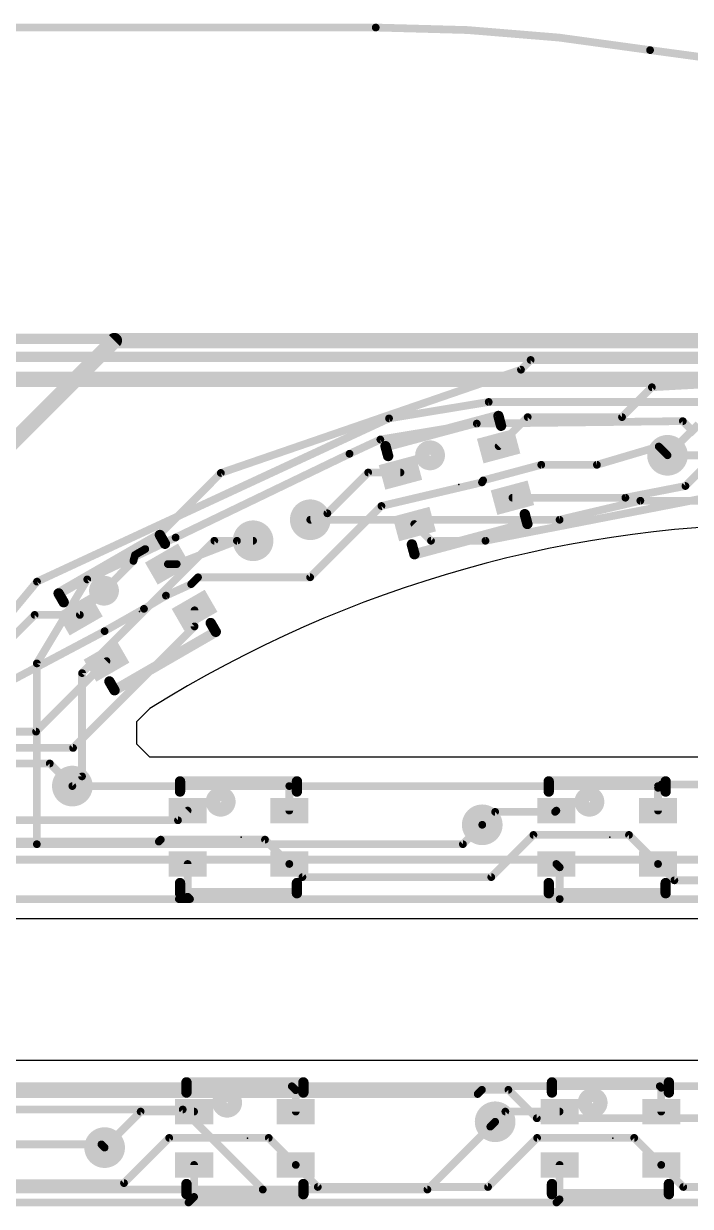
# Model space of a CAD drawing. Extents: x -74 to 74, y -25 to 38.
# Drawn here: x -51.63 to -38.51, y 14.27 to 37.54 of the extents above; entities that cross this region are included whole.
import ezdxf

# ---------------------------------------------------------------- set-up
doc = ezdxf.new("R2010")
doc.units = 0
for name, color, linetype in [('1', 12, 'CONTINUOUS'), ('16', 132, 'CONTINUOUS'), ('18', 110, 'CONTINUOUS'), ('20', 3, 'CONTINUOUS'), ('21', 40, 'CONTINUOUS'), ('23', 40, 'CONTINUOUS')]:
    doc.layers.add(name, color=color, linetype=linetype)

# ---------------------------------------------------------------- blocks, each defined once
blk = doc.blocks.new('RECT')
blk.add_solid([(-0.5, -0.5), (0.5, -0.5), (-0.5, 0.5), (0.5, 0.5)])
blk = doc.blocks.new('ROUNDV')
at = {"const_width": 0.5}
blk.add_lwpolyline([(0, -0.25, 1), (0, 0.25, 1), (0, -0.25)], format="xyb", dxfattribs=at)

msp = doc.modelspace()

# ---------------------------------------------------------------- linework, layer by layer
at = {"layer": '1'}
for points, const_width in [([(-49.8475, 31.3055), (-53.229, 27.924)], 0.3048), ([(-49.8475, 31.3055), (-13.589, 31.3055)], 0.3048), ([(-41.8465, 30.734), (-41.656, 30.9245)], 0.1524), ([(-41.656, 30.9245), (-13.081, 30.9245)], 0.1524), ([(-47.752, 28.702), (-41.8465, 30.734)], 0.1524), ([(-39.271, 30.3885), (-36.387, 30.5469)], 0.1524), ([(-39.271, 30.3885), (-39.8585, 29.801)], 0.1524), ([(-42.2858, 29.2295), (-41.7143, 29.801)], 0.1524), ([(-39.8585, 29.801), (-41.7143, 29.801)], 0.1524), ([(-38.9636, 29.0497), (-38.3544, 29.659)], 0.1524), ([(-39.1365, 29.2226), (-40.3524, 28.8626)], 0.1524), ([(-38.9636, 29.0497), (-39.1365, 29.2226)], 0.1524), ([(-38.6105, 28.4455), (-38.0381, 29.0179)], 0.1524), ([(-41.4472, 28.8626), (-42.5915, 28.556)], 0.1524), ([(-40.3524, 28.8626), (-41.4472, 28.8626)], 0.1524), ([(-49.2386, 27.2055), (-47.752, 28.702)], 0.1524), ([(-44.8526, 28.7119), (-45.6561, 27.9083)], 0.1524), ([(-44.2176, 28.7119), (-44.8526, 28.7119)], 0.1524), ([(-42.5915, 28.556), (-42.6136, 28.5178)], 0.1524), ([(-42.6136, 28.5178), (-44.5916, 28.0524)], 0.1524), ([(-42.545, 27.3685), (-37.6555, 28.321)], 0.1524), ([(-39.7923, 28.2153), (-38.6105, 28.4455)], 0.1524), ([(-42.014, 28.2153), (-39.7923, 28.2153)], 0.1524), ([(-44.5916, 28.0524), (-45.9943, 26.6497)], 0.1524), ([(-45.6561, 27.9083), (-45.9919, 27.7818)], 0.1524), ([(-43.9458, 27.6976), (-43.6167, 27.3685)], 0.1524), ([(-49.4398, 27.0893), (-49.2386, 27.2055)], 0.1524), ([(-47.4345, 27.3685), (-48.6199, 26.9097)], 0.1524), ([(-47.117, 27.3685), (-47.4345, 27.3685)], 0.1524), ([(-43.6167, 27.3685), (-42.545, 27.3685)], 0.1524), ([(-50.5258, 25.9097), (-49.4715, 26.971)], 0.1524), ([(-49.4715, 26.971), (-49.4398, 27.0893)], 0.1524), ([(-48.7938, 26.9097), (-48.6199, 26.9097)], 0.1524), ([(-48.3355, 26.5145), (-48.8315, 26.289)], 0.1524), ([(-48.2003, 26.6497), (-48.3355, 26.5145)], 0.1524), ([(-45.9943, 26.6497), (-48.2003, 26.6497)], 0.1524), ([(-49.2637, 26.0297), (-48.8315, 26.289)], 0.1524), ([(-50.038, 25.5905), (-49.2637, 26.0297)], 0.1524), ([(-48.2688, 26.0003), (-48.2688, 25.6828)], 0.1524), ([(-51.4148, 25.9097), (-52.8753, 24.4492)], 0.1524), ([(-50.5258, 25.9097), (-51.4148, 25.9097)], 0.1524), ([(-53.1495, 23.9395), (-50.038, 25.5905)], 0.1524), ([(-48.2688, 25.6828), (-50.6591, 23.2925)], 0.1524), ([(-50.0008, 25.0003), (-51.3877, 23.6135)], 0.1524), ([(-51.3877, 23.6135), (-54.3645, 23.6135)], 0.1524), ([(-50.6591, 23.2925), (-54.2359, 23.2925)], 0.1524), ([(-51.1175, 22.987), (-53.621, 22.987)], 0.1524), ([(-51.1175, 22.987), (-50.673, 22.5425)], 0.1524), ([(-46.4045, 22.5425), (-50.673, 22.5425)], 0.1524), ([(-46.4045, 22.5425), (-39.15, 22.5425)], 0.1524), ([(-46.4045, 22.06), (-46.4045, 22.5425)], 0.1524), ([(-39.15, 22.5085), (-39.0865, 22.572)], 0.1524), ([(-39.15, 22.06), (-39.15, 22.5425)], 0.1524), ([(-39.15, 22.06), (-39.15, 22.5085)], 0.1524), ([(-39.0865, 22.572), (-31.832, 22.572)], 0.1524), ([(-48.4045, 22.06), (-48.595, 21.8695)], 0.1524), ([(-42.6085, 21.7805), (-42.3545, 22.0345)], 0.1524), ([(-41.1755, 22.0345), (-42.3545, 22.0345)], 0.1524), ([(-41.15, 22.06), (-41.1755, 22.0345)], 0.1524), ([(-48.595, 21.8695), (-51.854, 21.8695)], 0.1524), ([(-42.4307, 20.7518), (-41.6011, 21.5814)], 0.1524), ([(-41.6011, 21.5814), (-39.7214, 21.5814)], 0.1524), ([(-39.7214, 21.5814), (-39.15, 21.01)], 0.1524), ([(-52.7658, 21.4503), (-48.9712, 21.4503)], 0.1524), ([(-48.9712, 21.4503), (-48.9329, 21.4886)], 0.1524), ([(-48.9329, 21.4886), (-46.8831, 21.4886)], 0.1524), ([(-46.8831, 21.4886), (-46.4045, 21.01)], 0.1524), ([(-48.4045, 21.01), (-48.4045, 20.366)], 0.1524), ([(-46.4045, 21.01), (-46.1463, 20.7518)], 0.1524), ([(-41.15, 21.01), (-41.0845, 20.9445)], 0.1524), ([(-41.0845, 20.9445), (-41.0845, 20.32)], 0.1524), ([(-39.15, 21.01), (-38.8283, 20.6883)], 0.1524), ([(-46.1463, 20.7518), (-42.4307, 20.7518)], 0.1524), ([(-38.8283, 20.6883), (-35.102, 20.6883)], 0.1524), ([(-48.5775, 20.32), (-54.7519, 20.32)], 0.1524), ([(-48.5775, 20.32), (-48.4505, 20.32)], 0.1524), ([(-48.4045, 20.366), (-48.4505, 20.32)], 0.1524), ([(-48.4505, 20.32), (-48.3585, 20.32)], 0.1524), ([(-48.4045, 20.366), (-48.3585, 20.32)], 0.1524), ([(-48.3585, 20.32), (-41.0845, 20.32)], 0.1524), ([(-41.0845, 20.32), (-33.8455, 20.32)], 0.1524), ([(-53.721, 16.637), (-46.355, 16.637)], 0.1524), ([(-46.355, 16.637), (-39.116, 16.637)], 0.1524), ([(-46.2775, 16.5595), (-46.355, 16.637)], 0.1524), ([(-46.2775, 16.139), (-46.2775, 16.5595)], 0.1524), ([(-39.116, 16.637), (-31.877, 16.637)], 0.1524), ([(-39.0865, 16.6075), (-39.116, 16.637)], 0.1524), ([(-39.0865, 16.139), (-39.0865, 16.6075)], 0.1524), ([(-50.038, 15.4305), (-49.3295, 16.139)], 0.1524), ([(-49.3295, 16.139), (-48.2775, 16.139)], 0.1524), ([(-42.3545, 15.9385), (-42.154, 16.139)], 0.1524), ([(-42.154, 16.139), (-41.0865, 16.139)], 0.1524), ([(-49.657, 14.732), (-48.768, 15.621)], 0.1524), ([(-48.768, 15.621), (-46.8095, 15.621)], 0.1524), ([(-46.8095, 15.621), (-46.2775, 15.089)], 0.1524), ([(-42.4942, 14.6558), (-41.529, 15.621)], 0.1524), ([(-41.529, 15.621), (-39.6185, 15.621)], 0.1524), ([(-39.6185, 15.621), (-39.0865, 15.089)], 0.1524), ([(-48.2775, 15.089), (-48.2775, 14.4605)], 0.1524), ([(-46.2775, 15.089), (-45.8443, 14.6558)], 0.1524), ([(-41.0865, 15.089), (-41.0865, 14.4125)], 0.1524), ([(-39.0865, 15.089), (-38.6533, 14.6558)], 0.1524), ([(-53.2385, 14.732), (-49.657, 14.732)], 0.1524), ([(-45.8443, 14.6558), (-42.4942, 14.6558)], 0.1524), ([(-38.6533, 14.6558), (-35.2552, 14.6558)], 0.1524), ([(-55.626, 14.351), (-48.387, 14.351)], 0.1524), ([(-48.2775, 14.4605), (-48.387, 14.351)], 0.1524), ([(-48.387, 14.351), (-41.148, 14.351)], 0.1524), ([(-41.0865, 14.4125), (-41.148, 14.351)], 0.1524), ([(-41.148, 14.351), (-33.655, 14.351)], 0.1524)]:
    msp.add_lwpolyline(points, dxfattribs=dict(at, const_width=const_width))
for points, const_width in [([(-49.8475, 31.3817, 1), (-49.8475, 31.2293)], 0.1524), ([(-49.7936, 31.2516, 1), (-49.9014, 31.3594)], 0.1524), ([(-41.656, 30.9626, 1), (-41.656, 30.8864)], 0.0762), ([(-41.6291, 30.8976, 1), (-41.6829, 30.9514)], 0.0762), ([(-41.8734, 30.7609, 1), (-41.8196, 30.7071)], 0.0762), ([(-41.8341, 30.698, 1), (-41.8589, 30.77)], 0.0762), ([(-39.2731, 30.4265, 1), (-39.2689, 30.3504)], 0.0762), ([(-39.2441, 30.3615, 1), (-39.298, 30.4154)], 0.0762), ([(-41.7143, 29.8391, 1), (-41.7143, 29.7629)], 0.0762), ([(-41.6873, 29.774, 1), (-41.7412, 29.8279)], 0.0762), ([(-39.8855, 29.8279, 1), (-39.8316, 29.774)], 0.0762), ([(-39.8585, 29.7629, 1), (-39.8585, 29.8391)], 0.0762), ([(-42.3127, 29.2564, 1), (-42.2588, 29.2025)], 0.0762), ([(-39.1096, 29.2496, 1), (-39.1634, 29.1957)], 0.0762), ([(-39.1257, 29.1861, 1), (-39.1473, 29.2592)], 0.0762), ([(-38.9905, 29.0767, 1), (-38.9366, 29.0228)], 0.0762), ([(-38.9905, 29.0228, 1), (-38.9366, 29.0767)], 0.0762), ([(-41.4472, 28.9007, 1), (-41.4472, 28.8245)], 0.0762), ([(-41.4373, 28.8258, 1), (-41.4571, 28.8994)], 0.0762), ([(-40.3632, 28.8992, 1), (-40.3416, 28.8261)], 0.0762), ([(-40.3524, 28.8245, 1), (-40.3524, 28.9007)], 0.0762), ([(-47.7644, 28.738, 1), (-47.7396, 28.666)], 0.0762), ([(-47.725, 28.6751, 1), (-47.779, 28.7289)], 0.0762), ([(-44.8526, 28.75, 1), (-44.8526, 28.6738)], 0.0762), ([(-44.8257, 28.6849, 1), (-44.8795, 28.7388)], 0.0762), ([(-44.2176, 28.6738, 1), (-44.2176, 28.75)], 0.0762), ([(-42.6014, 28.5928, 1), (-42.5817, 28.5192)], 0.0762), ([(-42.5585, 28.5369, 1), (-42.6245, 28.575)], 0.0762), ([(-42.6466, 28.5368, 1), (-42.5806, 28.4987)], 0.0762), ([(-42.6049, 28.4807, 1), (-42.6223, 28.5549)], 0.0762), ([(-38.6375, 28.4724, 1), (-38.5836, 28.4185)], 0.0762), ([(-38.6032, 28.4081, 1), (-38.6178, 28.4829)], 0.0762), ([(-42.014, 28.2534, 1), (-42.014, 28.1772)], 0.0762), ([(-39.7996, 28.2527, 1), (-39.785, 28.1779)], 0.0762), ([(-39.7923, 28.1772, 1), (-39.7923, 28.2534)], 0.0762), ([(-45.6831, 27.9353, 1), (-45.6292, 27.8814)], 0.0762), ([(-45.6427, 27.8727, 1), (-45.6696, 27.944)], 0.0762), ([(-44.6003, 28.0894, 1), (-44.5829, 28.0153)], 0.0762), ([(-44.5646, 28.0254, 1), (-44.6185, 28.0793)], 0.0762), ([(-46.0053, 27.8174, 1), (-45.9784, 27.7461)], 0.0762), ([(-43.9189, 27.7246, 1), (-43.9728, 27.6707)], 0.0762), ([(-49.2656, 27.2323, 1), (-49.2116, 27.1786)], 0.0762), ([(-49.2195, 27.1725, 1), (-49.2576, 27.2385)], 0.0762), ([(-47.4345, 27.4066, 1), (-47.4345, 27.3304)], 0.0762), ([(-47.4207, 27.333, 1), (-47.4483, 27.404)], 0.0762), ([(-47.117, 27.3304, 1), (-47.117, 27.4066)], 0.0762), ([(-43.6167, 27.4066, 1), (-43.6167, 27.3304)], 0.0762), ([(-43.6437, 27.3416, 1), (-43.5898, 27.3954)], 0.0762), ([(-42.5523, 27.4059, 1), (-42.5377, 27.3311)], 0.0762), ([(-42.545, 27.3304, 1), (-42.545, 27.4066)], 0.0762), ([(-49.5083, 26.9808, 1), (-49.4347, 26.9611)], 0.0762), ([(-49.4445, 26.9441, 1), (-49.4986, 26.9978)], 0.0762), ([(-49.4589, 27.1223, 1), (-49.4208, 27.0563)], 0.0762), ([(-49.403, 27.0794, 1), (-49.4766, 27.0992)], 0.0762), ([(-48.7938, 26.9478, 1), (-48.7938, 26.8716)], 0.0762), ([(-48.6336, 26.9452, 1), (-48.6061, 26.8741)], 0.0762), ([(-48.6199, 26.8716, 1), (-48.6199, 26.9478)], 0.0762), ([(-48.3624, 26.5414, 1), (-48.3085, 26.4875)], 0.0762), ([(-48.3197, 26.4798, 1), (-48.3512, 26.5492)], 0.0762), ([(-48.2003, 26.6878, 1), (-48.2003, 26.6116)], 0.0762), ([(-48.1733, 26.6227, 1), (-48.2272, 26.6766)], 0.0762), ([(-46.0212, 26.6766, 1), (-45.9674, 26.6227)], 0.0762), ([(-45.9943, 26.6116, 1), (-45.9943, 26.6878)], 0.0762), ([(-48.8473, 26.3237, 1), (-48.8157, 26.2543)], 0.0762), ([(-48.8119, 26.2563, 1), (-48.8511, 26.3217)], 0.0762), ([(-49.2833, 26.0624, 1), (-49.2441, 25.997)], 0.0762), ([(-49.2449, 25.9966, 1), (-49.2825, 26.0628)], 0.0762), ([(-48.2307, 26.0003, 1), (-48.3069, 26.0003)], 0.0762), ([(-51.4148, 25.9478, 1), (-51.4148, 25.8716)], 0.0762), ([(-51.3879, 25.8827, 1), (-51.4418, 25.9366)], 0.0762), ([(-50.5529, 25.9365, 1), (-50.4988, 25.8828)], 0.0762), ([(-50.5258, 25.8716, 1), (-50.5258, 25.9478)], 0.0762), ([(-50.0568, 25.6236, 1), (-50.0192, 25.5574)], 0.0762), ([(-50.0201, 25.5568, 1), (-50.0559, 25.6242)], 0.0762), ([(-48.3069, 25.6828, 1), (-48.2307, 25.6828)], 0.0762), ([(-48.2418, 25.6559, 1), (-48.2957, 25.7098)], 0.0762), ([(-49.9739, 24.9734, 1), (-50.0278, 25.0273)], 0.0762), ([(-51.4146, 23.6404, 1), (-51.3607, 23.5866)], 0.0762), ([(-51.3877, 23.5754, 1), (-51.3877, 23.6516)], 0.0762), ([(-50.6861, 23.3194, 1), (-50.6322, 23.2655)], 0.0762), ([(-50.6591, 23.2544, 1), (-50.6591, 23.3306)], 0.0762), ([(-51.0906, 23.0139, 1), (-51.1444, 22.9601)], 0.0762), ([(-51.1175, 22.9489, 1), (-51.1175, 23.0251)], 0.0762), ([(-50.673, 22.5806, 1), (-50.673, 22.5044)], 0.0762), ([(-50.6999, 22.5156, 1), (-50.6461, 22.5694)], 0.0762), ([(-46.4045, 22.5806, 1), (-46.4045, 22.5044)], 0.0762), ([(-46.3664, 22.5425, 1), (-46.4426, 22.5425)], 0.0762), ([(-46.4045, 22.5044, 1), (-46.4045, 22.5806)], 0.0762), ([(-39.1119, 22.5425, 1), (-39.1881, 22.5425)], 0.0762), ([(-39.1119, 22.5085, 1), (-39.1881, 22.5085)], 0.0762), ([(-39.1769, 22.5354, 1), (-39.1231, 22.4816)], 0.0762), ([(-39.15, 22.5044, 1), (-39.15, 22.5806)], 0.0762), ([(-39.0865, 22.6101, 1), (-39.0865, 22.5339)], 0.0762), ([(-39.0596, 22.5451, 1), (-39.1134, 22.5989)], 0.0762), ([(-48.3776, 22.0331, 1), (-48.4314, 22.0869)], 0.0762), ([(-42.3545, 22.0726, 1), (-42.3545, 21.9964)], 0.0762), ([(-42.3276, 22.0076, 1), (-42.3814, 22.0614)], 0.0762), ([(-41.1231, 22.0331, 1), (-41.1769, 22.0869)], 0.0762), ([(-41.1755, 21.9964, 1), (-41.1755, 22.0726)], 0.0762), ([(-48.6219, 21.8964, 1), (-48.5681, 21.8426)], 0.0762), ([(-48.595, 21.8314, 1), (-48.595, 21.9076)], 0.0762), ([(-46.4426, 22.06, 1), (-46.3664, 22.06)], 0.0762), ([(-41.2024, 22.0614, 1), (-41.1486, 22.0076)], 0.0762), ([(-39.1881, 22.06, 1), (-39.1119, 22.06)], 0.0762), ([(-39.1881, 22.06, 1), (-39.1119, 22.06)], 0.0762), ([(-42.6354, 21.8074, 1), (-42.5816, 21.7536)], 0.0762), ([(-41.6011, 21.6195, 1), (-41.6011, 21.5433)], 0.0762), ([(-41.5742, 21.5545, 1), (-41.628, 21.6083)], 0.0762), ([(-39.6945, 21.6083, 1), (-39.7483, 21.5545)], 0.0762), ([(-39.7214, 21.5433, 1), (-39.7214, 21.6195)], 0.0762), ([(-48.9981, 21.4772, 1), (-48.9443, 21.4234)], 0.0762), ([(-48.9712, 21.4122, 1), (-48.9712, 21.4884)], 0.0762), ([(-48.9329, 21.5267, 1), (-48.9329, 21.4505)], 0.0762), ([(-48.906, 21.4617, 1), (-48.9598, 21.5155)], 0.0762), ([(-46.8562, 21.5155, 1), (-46.91, 21.4617)], 0.0762), ([(-46.8831, 21.4505, 1), (-46.8831, 21.5267)], 0.0762), ([(-48.3664, 21.01, 1), (-48.4426, 21.01)], 0.0762), ([(-46.3776, 21.0369, 1), (-46.4314, 20.9831)], 0.0762), ([(-46.4314, 20.9831, 1), (-46.3776, 21.0369)], 0.0762), ([(-41.1231, 21.0369, 1), (-41.1769, 20.9831)], 0.0762), ([(-41.0464, 20.9445, 1), (-41.1226, 20.9445)], 0.0762), ([(-41.1114, 20.9176, 1), (-41.0576, 20.9714)], 0.0762), ([(-39.1231, 21.0369, 1), (-39.1769, 20.9831)], 0.0762), ([(-39.1769, 20.9831, 1), (-39.1231, 21.0369)], 0.0762), ([(-46.1463, 20.7899, 1), (-46.1463, 20.7137)], 0.0762), ([(-46.1732, 20.7249, 1), (-46.1194, 20.7787)], 0.0762), ([(-42.4576, 20.7787, 1), (-42.4038, 20.7249)], 0.0762), ([(-42.4307, 20.7137, 1), (-42.4307, 20.7899)], 0.0762), ([(-38.8283, 20.7264, 1), (-38.8283, 20.6502)], 0.0762), ([(-38.8552, 20.6614, 1), (-38.8014, 20.7152)], 0.0762), ([(-48.5775, 20.3581, 1), (-48.5775, 20.2819)], 0.0762), ([(-48.5775, 20.2819, 1), (-48.5775, 20.3581)], 0.0762), ([(-48.4505, 20.3581, 1), (-48.4505, 20.2819)], 0.0762), ([(-48.4774, 20.3469, 1), (-48.4236, 20.2931)], 0.0762), ([(-48.4505, 20.2819, 1), (-48.4505, 20.3581)], 0.0762), ([(-48.4426, 20.366, 1), (-48.3664, 20.366)], 0.0762), ([(-48.3776, 20.3929, 1), (-48.4314, 20.3391)], 0.0762), ([(-48.3776, 20.3391, 1), (-48.4314, 20.3929)], 0.0762), ([(-48.3585, 20.3581, 1), (-48.3585, 20.2819)], 0.0762), ([(-48.3854, 20.2931, 1), (-48.3316, 20.3469)], 0.0762), ([(-48.3585, 20.2819, 1), (-48.3585, 20.3581)], 0.0762), ([(-41.0845, 20.3581, 1), (-41.0845, 20.2819)], 0.0762), ([(-41.1226, 20.32, 1), (-41.0464, 20.32)], 0.0762), ([(-41.0845, 20.2819, 1), (-41.0845, 20.3581)], 0.0762), ([(-46.355, 16.6751, 1), (-46.355, 16.5989)], 0.0762), ([(-46.3281, 16.6639, 1), (-46.3819, 16.6101)], 0.0762), ([(-46.355, 16.5989, 1), (-46.355, 16.6751)], 0.0762), ([(-46.2394, 16.5595, 1), (-46.3156, 16.5595)], 0.0762), ([(-46.3044, 16.5326, 1), (-46.2506, 16.5864)], 0.0762), ([(-39.116, 16.6751, 1), (-39.116, 16.5989)], 0.0762), ([(-39.0891, 16.6639, 1), (-39.1429, 16.6101)], 0.0762), ([(-39.0484, 16.6075, 1), (-39.1246, 16.6075)], 0.0762), ([(-39.116, 16.5989, 1), (-39.116, 16.6751)], 0.0762), ([(-39.1134, 16.5806, 1), (-39.0596, 16.6344)], 0.0762), ([(-49.3295, 16.1771, 1), (-49.3295, 16.1009)], 0.0762), ([(-49.3026, 16.1121, 1), (-49.3564, 16.1659)], 0.0762), ([(-48.2775, 16.1009, 1), (-48.2775, 16.1771)], 0.0762), ([(-46.3156, 16.139, 1), (-46.2394, 16.139)], 0.0762), ([(-42.154, 16.1771, 1), (-42.154, 16.1009)], 0.0762), ([(-42.1271, 16.1121, 1), (-42.1809, 16.1659)], 0.0762), ([(-41.0865, 16.1009, 1), (-41.0865, 16.1771)], 0.0762), ([(-39.1246, 16.139, 1), (-39.0484, 16.139)], 0.0762), ([(-42.3814, 15.9654, 1), (-42.3276, 15.9116)], 0.0762), ([(-48.768, 15.6591, 1), (-48.768, 15.5829)], 0.0762), ([(-48.7411, 15.5941, 1), (-48.7949, 15.6479)], 0.0762), ([(-46.7826, 15.6479, 1), (-46.8364, 15.5941)], 0.0762), ([(-46.8095, 15.5829, 1), (-46.8095, 15.6591)], 0.0762), ([(-41.529, 15.6591, 1), (-41.529, 15.5829)], 0.0762), ([(-41.5021, 15.5941, 1), (-41.5559, 15.6479)], 0.0762), ([(-39.5916, 15.6479, 1), (-39.6454, 15.5941)], 0.0762), ([(-39.6185, 15.5829, 1), (-39.6185, 15.6591)], 0.0762), ([(-50.0649, 15.4574, 1), (-50.0111, 15.4036)], 0.0762), ([(-48.2394, 15.089, 1), (-48.3156, 15.089)], 0.0762), ([(-46.2506, 15.1159, 1), (-46.3044, 15.0621)], 0.0762), ([(-46.3044, 15.0621, 1), (-46.2506, 15.1159)], 0.0762), ([(-41.0484, 15.089, 1), (-41.1246, 15.089)], 0.0762), ([(-39.0596, 15.1159, 1), (-39.1134, 15.0621)], 0.0762), ([(-39.1134, 15.0621, 1), (-39.0596, 15.1159)], 0.0762), ([(-49.6839, 14.7589, 1), (-49.6301, 14.7051)], 0.0762), ([(-49.657, 14.6939, 1), (-49.657, 14.7701)], 0.0762), ([(-45.8443, 14.6939, 1), (-45.8443, 14.6177)], 0.0762), ([(-45.8712, 14.6289, 1), (-45.8174, 14.6827)], 0.0762), ([(-42.5211, 14.6827, 1), (-42.4673, 14.6289)], 0.0762), ([(-42.4942, 14.6177, 1), (-42.4942, 14.6939)], 0.0762), ([(-38.6533, 14.6939, 1), (-38.6533, 14.6177)], 0.0762), ([(-38.6802, 14.6289, 1), (-38.6264, 14.6827)], 0.0762), ([(-48.387, 14.3891, 1), (-48.387, 14.3129)], 0.0762), ([(-48.387, 14.3129, 1), (-48.387, 14.3891)], 0.0762), ([(-48.3156, 14.4605, 1), (-48.2394, 14.4605)], 0.0762), ([(-48.2506, 14.4336, 1), (-48.3044, 14.4874)], 0.0762), ([(-41.148, 14.3891, 1), (-41.148, 14.3129)], 0.0762), ([(-41.148, 14.3129, 1), (-41.148, 14.3891)], 0.0762), ([(-41.1246, 14.4125, 1), (-41.0484, 14.4125)], 0.0762), ([(-41.0596, 14.3856, 1), (-41.1134, 14.4394)], 0.0762), ([(-48.4139, 14.3779, 1), (-48.3601, 14.3241)], 0.0762), ([(-41.1749, 14.3779, 1), (-41.1211, 14.3241)], 0.0762)]:
    msp.add_lwpolyline(points, format="xyb", dxfattribs=dict(at, const_width=const_width))
at = {"layer": '16'}
for points, const_width in [([(-15.2603, 31.3436), (-57.9734, 31.3436)], 0.2032), ([(-56.8325, 30.988), (-15.113, 30.988)], 0.2032), ([(-53.467, 30.5435), (-12.954, 30.5435)], 0.3048), ([(-42.4815, 30.099), (-44.4424, 29.7758)], 0.1524), ([(-32.512, 30.099), (-42.4815, 30.099)], 0.1524), ([(-44.4424, 29.7758), (-51.3685, 26.5646)], 0.1524), ([(-38.6627, 29.7219), (-42.7158, 29.6733)], 0.1524), ([(-38.4175, 29.4767), (-38.6627, 29.7219)], 0.1524), ([(-42.7158, 29.6733), (-44.6135, 29.3605)], 0.1524), ([(-44.6135, 29.3605), (-45.2196, 29.0795)], 0.1524), ([(-45.2196, 29.0795), (-48.641, 27.432)], 0.1524), ([(-33.83, 29.0497), (-38.9636, 29.0497)], 0.1524), ([(-39.4979, 28.1559), (-41.0867, 27.7818)], 0.1524), ([(-39.4979, 28.1559), (-32.2027, 28.1559)], 0.1524), ([(-45.9919, 27.7818), (-41.0867, 27.7818)], 0.1524), ([(-48.641, 27.432), (-50.3798, 26.6084)], 0.1524), ([(-47.879, 27.3685), (-50.4825, 24.765)], 0.1524), ([(-47.879, 27.3685), (-47.117, 27.3685)], 0.1524), ([(-51.3685, 26.5646), (-55.1497, 22.0027)], 0.1524), ([(-50.3798, 26.6084), (-51.3715, 24.9555)], 0.1524), ([(-51.3715, 24.9555), (-51.3715, 21.3995)], 0.1524), ([(-50.4825, 24.765), (-50.4825, 22.733)], 0.1524), ([(-50.673, 22.5425), (-50.4825, 22.733)], 0.1524), ([(-42.9895, 21.3995), (-42.6085, 21.7805)], 0.1524), ([(-55.3085, 21.3995), (-51.3715, 21.3995)], 0.1524), ([(-51.3715, 21.3995), (-42.9895, 21.3995)], 0.1524), ([(-54.9275, 21.0947), (-35.8013, 21.0947)], 0.1524), ([(-42.6975, 16.4846), (-55.995, 16.4846)], 0.1524), ([(-42.6149, 16.5672), (-42.6975, 16.4846)], 0.1524), ([(-42.0941, 16.5672), (-42.6149, 16.5672)], 0.1524), ([(-41.5353, 16.0084), (-42.0941, 16.5672)], 0.1524), ([(-48.5013, 16.1798), (-56.1213, 16.1798)], 0.1524), ([(-46.9265, 14.605), (-48.5013, 16.1798)], 0.1524), ([(-34.7917, 16.0084), (-41.5353, 16.0084)], 0.1524), ([(-43.688, 14.605), (-42.4498, 15.8433)], 0.1524), ([(-42.3545, 15.9385), (-42.4498, 15.8433)], 0.1524), ([(-42.4498, 15.8433), (-42.4498, 15.8433)], 0.1524), ([(-50.1015, 15.494), (-56.388, 15.494)], 0.1524), ([(-50.038, 15.4305), (-50.1015, 15.494)], 0.1524), ([(-58.547, 14.605), (-46.9265, 14.605)], 0.1524), ([(-46.9265, 14.605), (-43.688, 14.605)], 0.1524)]:
    msp.add_lwpolyline(points, dxfattribs=dict(at, const_width=const_width))
at = {"layer": '16', "const_width": 0.0762}
for points in [[(-42.4815, 30.1371, 1), (-42.4815, 30.0609)], [(-42.4753, 30.0614, 1), (-42.4877, 30.1366)], [(-44.4486, 29.8134, 1), (-44.4362, 29.7382)], [(-44.4264, 29.7412, 1), (-44.4585, 29.8103)], [(-38.6358, 29.7489, 1), (-38.6897, 29.695)], [(-38.6623, 29.6838, 1), (-38.6632, 29.76)], [(-42.7163, 29.7114, 1), (-42.7154, 29.6352)], [(-42.7097, 29.6357, 1), (-42.722, 29.7109)], [(-44.6197, 29.3981, 1), (-44.6073, 29.3229)], [(-44.5974, 29.3259, 1), (-44.6295, 29.3951)], [(-45.2356, 29.1141, 1), (-45.2036, 29.0449)], [(-45.2031, 29.0452, 1), (-45.2361, 29.1138)], [(-38.9636, 29.0878, 1), (-38.9636, 29.0116)], [(-39.4979, 28.194, 1), (-39.4979, 28.1178)], [(-39.4892, 28.1188, 1), (-39.5066, 28.193)], [(-45.9919, 27.8199, 1), (-45.9919, 27.7437)], [(-41.0955, 27.8188, 1), (-41.078, 27.7447)], [(-41.0867, 27.7437, 1), (-41.0867, 27.8199)], [(-48.6575, 27.4663, 1), (-48.6245, 27.3977)], [(-48.6247, 27.3976, 1), (-48.6573, 27.4664)], [(-47.879, 27.4066, 1), (-47.879, 27.3304)], [(-47.8521, 27.3416, 1), (-47.9059, 27.3954)], [(-47.117, 27.3304, 1), (-47.117, 27.4066)], [(-51.3846, 26.5991, 1), (-51.3525, 26.53)], [(-51.3392, 26.5403, 1), (-51.3979, 26.5889)], [(-50.3961, 26.6428, 1), (-50.3635, 26.5739)], [(-50.3471, 26.5888, 1), (-50.4124, 26.628)], [(-51.3334, 24.9555, 1), (-51.4096, 24.9555)], [(-51.4042, 24.9751, 1), (-51.3388, 24.9359)], [(-50.4444, 24.765, 1), (-50.5206, 24.765)], [(-50.5094, 24.7919, 1), (-50.4556, 24.7381)], [(-50.4556, 22.7061, 1), (-50.5094, 22.7599)], [(-50.6999, 22.5694, 1), (-50.6461, 22.5156)], [(-50.5206, 22.733, 1), (-50.4444, 22.733)], [(-42.5816, 21.7536, 1), (-42.6354, 21.8074)], [(-51.3715, 21.4376, 1), (-51.3715, 21.3614)], [(-51.4096, 21.3995, 1), (-51.3334, 21.3995)], [(-51.3715, 21.3614, 1), (-51.3715, 21.4376)], [(-43.0164, 21.4264, 1), (-42.9626, 21.3726)], [(-42.9895, 21.3614, 1), (-42.9895, 21.4376)], [(-42.7244, 16.5115, 1), (-42.6705, 16.4577)], [(-42.6975, 16.4465, 1), (-42.6975, 16.5227)], [(-42.6149, 16.6053, 1), (-42.6149, 16.5291)], [(-42.588, 16.5402, 1), (-42.6418, 16.5941)], [(-42.0672, 16.5941, 1), (-42.121, 16.5402)], [(-42.0941, 16.5291, 1), (-42.0941, 16.6053)], [(-48.4744, 16.2067, 1), (-48.5282, 16.1529)], [(-48.5013, 16.1417, 1), (-48.5013, 16.2179)], [(-41.5353, 16.0465, 1), (-41.5353, 15.9703)], [(-41.5622, 15.9814, 1), (-41.5084, 16.0353)], [(-42.4498, 15.8814, 1), (-42.4498, 15.8052)], [(-42.4767, 15.8702, 1), (-42.4228, 15.8163)], [(-42.4228, 15.8163, 1), (-42.4767, 15.8702)], [(-42.4498, 15.8052, 1), (-42.4498, 15.8814)], [(-42.3276, 15.9116, 1), (-42.3814, 15.9654)], [(-50.0746, 15.5209, 1), (-50.1284, 15.4671)], [(-50.1015, 15.4559, 1), (-50.1015, 15.5321)], [(-50.0649, 15.4036, 1), (-50.0111, 15.4574)], [(-46.9265, 14.6431, 1), (-46.9265, 14.5669)], [(-46.9534, 14.5781, 1), (-46.8996, 14.6319)], [(-46.9265, 14.5669, 1), (-46.9265, 14.6431)], [(-43.7149, 14.6319, 1), (-43.6611, 14.5781)], [(-43.688, 14.5669, 1), (-43.688, 14.6431)]]:
    msp.add_lwpolyline(points, format="xyb", dxfattribs=at)
at = {"layer": '20'}
for p, q in [((-49.403, 23.8125), (-49.149, 24.0665)), ((-49.403, 23.368), (-49.403, 23.8125)), ((-49.149, 23.114), (-49.403, 23.368)), ((-23.749, 23.114), (-49.149, 23.114)), ((-53.9115, 19.939), (-18.923, 19.939)), ((-17.272, 17.145), (-55.626, 17.145))]:
    msp.add_line(p, q, dxfattribs=at)
at = {"layer": '20', "const_width": 0.1524}
msp.add_lwpolyline([(-70.1675, 37.465), (-44.704, 37.465)], dxfattribs=at)
at = {"layer": '20'}
for points, const_width in [([(-39.3065, 37.0205, 0.0411), (-44.704, 37.465)], 0.1524), ([(-44.704, 37.5031, 1), (-44.704, 37.4269)], 0.0762), ([(-44.704, 37.4269, 1), (-44.704, 37.5031)], 0.0762), ([(-39.3065, 37.0205, 0.0418), (-0.0635, 33.909)], 0.1524), ([(-39.3003, 37.0581, 1), (-39.3127, 36.9829)], 0.0762), ([(-39.3127, 36.9829, 1), (-39.3003, 37.0581)], 0.0762)]:
    msp.add_lwpolyline(points, format="xyb", dxfattribs=dict(at, const_width=const_width))
msp.add_arc((-36.5033, 3.8867), 23.8147, 57.0735, 122.0735, dxfattribs=at)
at = {"layer": '21', "const_width": 0.2032}
for points in [[(-44.5113, 29.2284), (-42.2897, 29.8237)], [(-42.2897, 29.8237), (-42.2379, 29.6305)], [(-44.4595, 29.0353), (-44.5113, 29.2284)], [(-41.7203, 27.6987), (-41.772, 27.8919)], [(-43.9419, 27.1034), (-41.7203, 27.6987)], [(-50.9432, 26.3326), (-48.9514, 27.4826)], [(-48.9514, 27.4826), (-48.8514, 27.3094)], [(-43.9937, 27.2966), (-43.9419, 27.1034)], [(-50.8432, 26.1594), (-50.9432, 26.3326)], [(-47.8514, 25.5774), (-47.9514, 25.7506)], [(-49.8432, 24.4274), (-47.8514, 25.5774)], [(-49.9432, 24.6006), (-49.8432, 24.4274)], [(-48.5545, 22.435), (-48.5545, 22.635)], [(-48.5545, 22.635), (-46.2545, 22.635)], [(-46.2545, 22.635), (-46.2545, 22.435)], [(-41.3, 22.435), (-41.3, 22.635)], [(-41.3, 22.635), (-39, 22.635)], [(-39, 22.635), (-39, 22.435)], [(-48.5545, 20.635), (-48.5545, 20.435)], [(-46.2545, 20.435), (-46.2545, 20.635)], [(-41.3, 20.635), (-41.3, 20.435)], [(-39, 20.435), (-39, 20.635)], [(-48.5545, 20.435), (-46.2545, 20.435)], [(-41.3, 20.435), (-39, 20.435)], [(-48.4275, 16.514), (-48.4275, 16.714)], [(-48.4275, 16.714), (-46.1275, 16.714)], [(-46.1275, 16.714), (-46.1275, 16.514)], [(-41.2365, 16.514), (-41.2365, 16.714)], [(-41.2365, 16.714), (-38.9365, 16.714)], [(-38.9365, 16.714), (-38.9365, 16.514)], [(-48.4275, 14.714), (-48.4275, 14.514)], [(-46.1275, 14.514), (-46.1275, 14.714)], [(-41.2365, 14.714), (-41.2365, 14.514)], [(-38.9365, 14.514), (-38.9365, 14.714)], [(-48.4275, 14.514), (-46.1275, 14.514)], [(-41.2365, 14.514), (-38.9365, 14.514)]]:
    msp.add_lwpolyline(points, dxfattribs=at)
at = {"layer": '21'}
for points, const_width in [([(-42.2406, 29.8369, 1), (-42.3388, 29.8106)], 0.1016), ([(-42.2765, 29.7746, 1), (-42.3028, 29.8728)], 0.1016), ([(-42.287, 29.6174, 1), (-42.1888, 29.6437)], 0.1016), ([(-44.4622, 29.2416, 1), (-44.5604, 29.2153)], 0.1016), ([(-44.5245, 29.2775, 1), (-44.4982, 29.1794)], 0.1016), ([(-43.635, 28.9077, 1), (-43.635, 29.1905, 1), (-43.635, 28.9077)], 0.3048), ([(-44.5086, 29.0221, 1), (-44.4105, 29.0484)], 0.1016), ([(-41.723, 27.905, 1), (-41.8211, 27.8787)], 0.1016), ([(-41.7693, 27.6855, 1), (-41.6712, 27.7118)], 0.1016), ([(-41.7071, 27.6496, 1), (-41.7334, 27.7478)], 0.1016), ([(-48.9074, 27.508, 1), (-48.9954, 27.4572)], 0.1016), ([(-48.926, 27.4386, 1), (-48.9768, 27.5266)], 0.1016), ([(-48.8954, 27.284, 1), (-48.8074, 27.3348)], 0.1016), ([(-43.9446, 27.3097, 1), (-44.0427, 27.2834)], 0.1016), ([(-43.9551, 27.1525, 1), (-43.9288, 27.0543)], 0.1016), ([(-43.991, 27.0902, 1), (-43.8928, 27.1165)], 0.1016), ([(-50.0504, 26.2448, 1), (-50.0504, 26.5276, 1), (-50.0504, 26.2448)], 0.3048), ([(-50.8992, 26.358, 1), (-50.9872, 26.3072)], 0.1016), ([(-50.9686, 26.3766, 1), (-50.9178, 26.2886)], 0.1016), ([(-50.8872, 26.134, 1), (-50.7992, 26.1848)], 0.1016), ([(-47.9074, 25.776, 1), (-47.9954, 25.7252)], 0.1016), ([(-47.8954, 25.552, 1), (-47.8074, 25.6028)], 0.1016), ([(-47.826, 25.5334, 1), (-47.8768, 25.6214)], 0.1016), ([(-49.8992, 24.626, 1), (-49.9872, 24.5752)], 0.1016), ([(-49.8686, 24.4714, 1), (-49.8178, 24.3834)], 0.1016), ([(-49.8872, 24.402, 1), (-49.7992, 24.4528)], 0.1016), ([(-48.5037, 22.635, 1), (-48.6053, 22.635)], 0.1016), ([(-48.5545, 22.6858, 1), (-48.5545, 22.5842)], 0.1016), ([(-46.2037, 22.635, 1), (-46.3053, 22.635)], 0.1016), ([(-46.2545, 22.5842, 1), (-46.2545, 22.6858)], 0.1016), ([(-41.2492, 22.635, 1), (-41.3508, 22.635)], 0.1016), ([(-41.3, 22.6858, 1), (-41.3, 22.5842)], 0.1016), ([(-38.9492, 22.635, 1), (-39.0508, 22.635)], 0.1016), ([(-39, 22.5842, 1), (-39, 22.6858)], 0.1016), ([(-48.6053, 22.435, 1), (-48.5037, 22.435)], 0.1016), ([(-47.7545, 22.0936, 1), (-47.7545, 22.3764, 1), (-47.7545, 22.0936)], 0.3048), ([(-46.3053, 22.435, 1), (-46.2037, 22.435)], 0.1016), ([(-41.3508, 22.435, 1), (-41.2492, 22.435)], 0.1016), ([(-40.5, 22.0936, 1), (-40.5, 22.3764, 1), (-40.5, 22.0936)], 0.3048), ([(-39.0508, 22.435, 1), (-38.9492, 22.435)], 0.1016), ([(-48.5037, 20.635, 1), (-48.6053, 20.635)], 0.1016), ([(-46.2037, 20.635, 1), (-46.3053, 20.635)], 0.1016), ([(-41.2492, 20.635, 1), (-41.3508, 20.635)], 0.1016), ([(-38.9492, 20.635, 1), (-39.0508, 20.635)], 0.1016), ([(-48.5545, 20.4858, 1), (-48.5545, 20.3842)], 0.1016), ([(-48.6053, 20.435, 1), (-48.5037, 20.435)], 0.1016), ([(-46.3053, 20.435, 1), (-46.2037, 20.435)], 0.1016), ([(-46.2545, 20.3842, 1), (-46.2545, 20.4858)], 0.1016), ([(-41.3, 20.4858, 1), (-41.3, 20.3842)], 0.1016), ([(-41.3508, 20.435, 1), (-41.2492, 20.435)], 0.1016), ([(-39.0508, 20.435, 1), (-38.9492, 20.435)], 0.1016), ([(-39, 20.3842, 1), (-39, 20.4858)], 0.1016), ([(-48.3767, 16.714, 1), (-48.4783, 16.714)], 0.1016), ([(-48.4275, 16.7648, 1), (-48.4275, 16.6632)], 0.1016), ([(-46.0767, 16.714, 1), (-46.1783, 16.714)], 0.1016), ([(-46.1275, 16.6632, 1), (-46.1275, 16.7648)], 0.1016), ([(-41.1857, 16.714, 1), (-41.2873, 16.714)], 0.1016), ([(-41.2365, 16.7648, 1), (-41.2365, 16.6632)], 0.1016), ([(-38.8857, 16.714, 1), (-38.9873, 16.714)], 0.1016), ([(-38.9365, 16.6632, 1), (-38.9365, 16.7648)], 0.1016), ([(-48.4783, 16.514, 1), (-48.3767, 16.514)], 0.1016), ([(-47.6275, 16.1726, 1), (-47.6275, 16.4554, 1), (-47.6275, 16.1726)], 0.3048), ([(-46.1783, 16.514, 1), (-46.0767, 16.514)], 0.1016), ([(-41.2873, 16.514, 1), (-41.1857, 16.514)], 0.1016), ([(-40.4365, 16.1726, 1), (-40.4365, 16.4554, 1), (-40.4365, 16.1726)], 0.3048), ([(-38.9873, 16.514, 1), (-38.8857, 16.514)], 0.1016), ([(-48.3767, 14.714, 1), (-48.4783, 14.714)], 0.1016), ([(-46.0767, 14.714, 1), (-46.1783, 14.714)], 0.1016), ([(-41.1857, 14.714, 1), (-41.2873, 14.714)], 0.1016), ([(-38.8857, 14.714, 1), (-38.9873, 14.714)], 0.1016), ([(-48.4275, 14.5648, 1), (-48.4275, 14.4632)], 0.1016), ([(-48.4783, 14.514, 1), (-48.3767, 14.514)], 0.1016), ([(-46.1783, 14.514, 1), (-46.0767, 14.514)], 0.1016), ([(-46.1275, 14.4632, 1), (-46.1275, 14.5648)], 0.1016), ([(-41.2365, 14.5648, 1), (-41.2365, 14.4632)], 0.1016), ([(-41.2873, 14.514, 1), (-41.1857, 14.514)], 0.1016), ([(-38.9873, 14.514, 1), (-38.8857, 14.514)], 0.1016), ([(-38.9365, 14.4632, 1), (-38.9365, 14.5648)], 0.1016)]:
    msp.add_lwpolyline(points, format="xyb", dxfattribs=dict(at, const_width=const_width))
at = {"layer": '23'}
for p in [(-43.0675, 28.4765), (-49.354, 25.98), (-47.3545, 21.535), (-40.1, 21.535), (-47.2275, 15.614), (-40.0365, 15.614)]:
    msp.add_point(p, dxfattribs=at)

# ---------------------------------------------------------------- block references
at = {"layer": '1', "xscale": 0.75, "yscale": 0.5}
for p, rotation in [((-42.2858, 29.2295), 15), ((-44.2176, 28.7119), 15), ((-42.014, 28.2153), 15), ((-43.9458, 27.6976), 15), ((-48.7938, 26.9097), 30), ((-50.5258, 25.9097), 30), ((-48.2688, 26.0003), 30), ((-50.0008, 25.0003), 30)]:
    msp.add_blockref('RECT', p, dxfattribs=dict(at, rotation=rotation))
for p in [(-48.4045, 22.06), (-46.4045, 22.06), (-41.15, 22.06), (-39.15, 22.06), (-48.4045, 21.01), (-46.4045, 21.01), (-41.15, 21.01), (-39.15, 21.01), (-48.2775, 16.139), (-46.2775, 16.139), (-41.0865, 16.139), (-39.0865, 16.139), (-48.2775, 15.089), (-46.2775, 15.089), (-41.0865, 15.089), (-39.0865, 15.089)]:
    msp.add_blockref('RECT', p, dxfattribs=at)
at = {"layer": '18', "xscale": 0.8001, "yscale": 0.8001}
for p in [(-38.9636, 29.0497), (-38.9636, 29.0497), (-45.9919, 27.7818), (-45.9919, 27.7818), (-47.117, 27.3685), (-47.117, 27.3685), (-50.673, 22.5425), (-50.673, 22.5425), (-42.6085, 21.7805), (-42.6085, 21.7805), (-42.3545, 15.9385), (-42.3545, 15.9385), (-50.038, 15.4305), (-50.038, 15.4305)]:
    msp.add_blockref('ROUNDV', p, dxfattribs=at)

doc.saveas('drawing.dxf')
